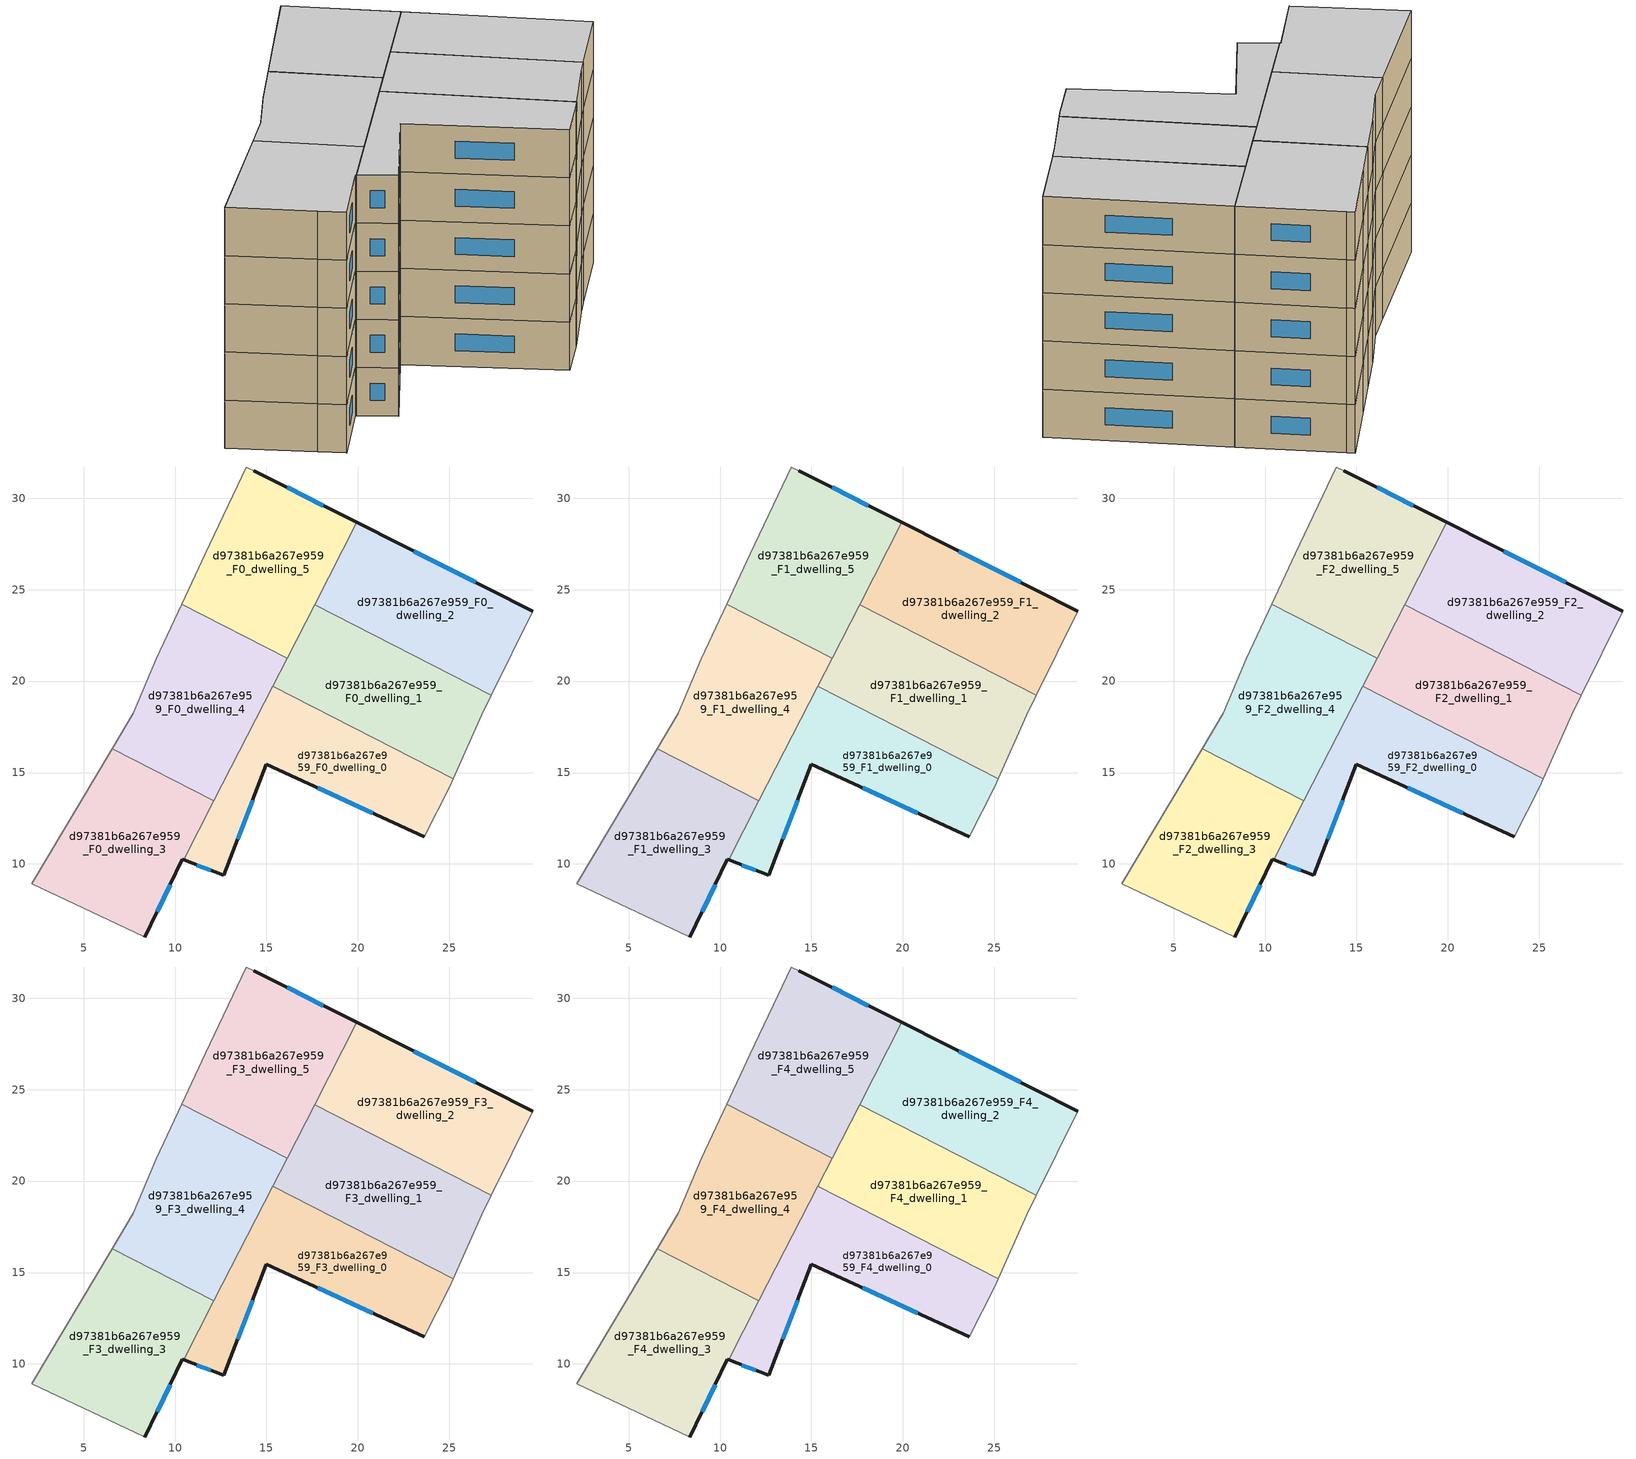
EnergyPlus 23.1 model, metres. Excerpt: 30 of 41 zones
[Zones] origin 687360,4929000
d97381b6a267e959_F0_dwelling_0
 floor ground (EU_floor_Construction): 25.21,14.65 25.02,14.22 23.62,11.49 14.99,15.46 12.67,9.37 10.46,10.21 15.34,19.71 z0
 wall outside (EU_wall_Construction): 10.46,10.21 12.67,9.37 14.99,15.46 23.62,11.49 z0:3
 wall to d97381b6a267e959_F0_dwelling_1 (EU_wall_Construction): 25.21,14.65 15.34,19.71 z0:3
 wall adiabatic (EU_wall_Construction): 23.62,11.49 25.02,14.22 25.21,14.65 z0:3
 wall to d97381b6a267e959_F0_dwelling_4 (EU_wall_Construction): 15.34,19.71 12.12,13.45 z0:3
 wall to d97381b6a267e959_F0_dwelling_3 (EU_wall_Construction): 12.12,13.44 10.46,10.21 z0:3
 window (EU_Window_Construction): 13.43,11.35 14.24,13.48 / 11.18,9.94 11.95,9.65 / 17.8,14.17 20.82,12.78 z0.98:2.02
d97381b6a267e959_F0_dwelling_1
 floor ground (EU_floor_Construction): 27.29,19.23 27.28,19.22 26.78,18.15 25.21,14.65 15.34,19.71 17.63,24.18 z0
 wall to d97381b6a267e959_F0_dwelling_2 (EU_wall_Construction): 27.29,19.23 17.63,24.18 z0:3
 wall adiabatic (EU_wall_Construction): 25.21,14.65 26.78,18.15 27.28,19.22 27.29,19.23 z0:3
 wall to d97381b6a267e959_F0_dwelling_5 (EU_wall_Construction): 17.63,24.18 16.12,21.25 z0:3
 wall to d97381b6a267e959_F0_dwelling_4 (EU_wall_Construction): 16.12,21.25 15.34,19.71 z0:3
d97381b6a267e959_F0_dwelling_2
 floor ground (EU_floor_Construction): 29.57,23.83 27.29,19.23 17.63,24.18 19.93,28.68 z0
 wall outside (EU_wall_Construction): 29.57,23.83 19.93,28.68 z0:3
 wall adiabatic (EU_wall_Construction): 27.29,19.23 29.57,23.83 z0:3
 wall to d97381b6a267e959_F0_dwelling_5 (EU_wall_Construction): 19.93,28.68 17.63,24.18 z0:3
 window (EU_Window_Construction): 26.44,25.41 23.07,27.1 z0.98:2.02
d97381b6a267e959_F0_dwelling_3
 floor ground (EU_floor_Construction): 12.12,13.45 10.46,10.21 10.39,10.24 8.35,6 8.31,6.02 6.86,6.69 2.15,8.91 6.56,16.3 z0
 wall outside (EU_wall_Construction): 8.35,6 10.39,10.24 10.46,10.21 z0:3
 wall adiabatic (EU_wall_Construction): 6.56,16.3 2.15,8.91 6.86,6.69 8.31,6.02 8.35,6 z0:3
 wall to d97381b6a267e959_F0_dwelling_4 (EU_wall_Construction): 12.12,13.45 6.56,16.3 z0:3
 window (EU_Window_Construction): 9.02,7.38 9.73,8.86 z0.98:2.02
d97381b6a267e959_F0_dwelling_4
 floor ground (EU_floor_Construction): 16.12,21.25 12.12,13.45 6.56,16.3 7.72,18.25 8.96,21.21 10.36,24.2 z0
 wall adiabatic (EU_wall_Construction): 10.36,24.2 8.96,21.21 7.72,18.25 6.56,16.3 z0:3
 wall to d97381b6a267e959_F0_dwelling_5 (EU_wall_Construction): 16.12,21.25 10.36,24.2 z0:3
d97381b6a267e959_F0_dwelling_5
 floor ground (EU_floor_Construction): 19.93,28.68 16.12,21.25 10.36,24.2 11.65,26.96 13.89,31.71 14.3,31.51 z0
 wall outside (EU_wall_Construction): 19.93,28.68 14.3,31.51 z0:3
 wall adiabatic (EU_wall_Construction): 14.3,31.51 13.89,31.71 11.65,26.96 10.36,24.2 z0:3
 window (EU_Window_Construction): 18.1,29.6 16.13,30.59 z0.98:2.02
d97381b6a267e959_F1_dwelling_0
 floor to d97381b6a267e959_F0_dwelling_0 (EU_floor_Construction): 25.21,14.65 25.02,14.22 23.62,11.49 14.99,15.46 12.67,9.37 10.46,10.21 15.34,19.71 z3
 wall outside (EU_wall_Construction): 10.46,10.21 12.67,9.37 14.99,15.46 23.62,11.49 z3:6
 wall to d97381b6a267e959_F1_dwelling_1 (EU_wall_Construction): 25.21,14.65 15.34,19.71 z3:6
 wall adiabatic (EU_wall_Construction): 23.62,11.49 25.02,14.22 25.21,14.65 z3:6
 wall to d97381b6a267e959_F1_dwelling_4 (EU_wall_Construction): 15.34,19.71 12.12,13.45 z3:6
 wall to d97381b6a267e959_F1_dwelling_3 (EU_wall_Construction): 12.12,13.44 10.46,10.21 z3:6
 window (EU_Window_Construction): 13.43,11.35 14.24,13.48 / 11.18,9.94 11.95,9.65 / 17.8,14.17 20.82,12.78 z3.98:5.02
d97381b6a267e959_F1_dwelling_1
 floor to d97381b6a267e959_F0_dwelling_1 (EU_floor_Construction): 27.29,19.23 27.28,19.22 26.78,18.15 25.21,14.65 15.34,19.71 17.63,24.18 z3
 wall to d97381b6a267e959_F1_dwelling_2 (EU_wall_Construction): 27.29,19.23 17.63,24.18 z3:6
 wall adiabatic (EU_wall_Construction): 25.21,14.65 26.78,18.15 27.28,19.22 27.29,19.23 z3:6
 wall to d97381b6a267e959_F1_dwelling_5 (EU_wall_Construction): 17.63,24.18 16.12,21.25 z3:6
 wall to d97381b6a267e959_F1_dwelling_4 (EU_wall_Construction): 16.12,21.25 15.34,19.71 z3:6
d97381b6a267e959_F1_dwelling_2
 floor to d97381b6a267e959_F0_dwelling_2 (EU_floor_Construction): 29.57,23.83 27.29,19.23 17.63,24.18 19.93,28.68 z3
 wall outside (EU_wall_Construction): 29.57,23.83 19.93,28.68 z3:6
 wall adiabatic (EU_wall_Construction): 27.29,19.23 29.57,23.83 z3:6
 wall to d97381b6a267e959_F1_dwelling_5 (EU_wall_Construction): 19.93,28.68 17.63,24.18 z3:6
 window (EU_Window_Construction): 26.44,25.41 23.07,27.1 z3.98:5.02
d97381b6a267e959_F1_dwelling_3
 floor to d97381b6a267e959_F0_dwelling_3 (EU_floor_Construction): 12.12,13.45 10.46,10.21 10.39,10.24 8.35,6 8.31,6.02 6.86,6.69 2.15,8.91 6.56,16.3 z3
 wall outside (EU_wall_Construction): 8.35,6 10.39,10.24 10.46,10.21 z3:6
 wall adiabatic (EU_wall_Construction): 6.56,16.3 2.15,8.91 6.86,6.69 8.31,6.02 8.35,6 z3:6
 wall to d97381b6a267e959_F1_dwelling_4 (EU_wall_Construction): 12.12,13.45 6.56,16.3 z3:6
 window (EU_Window_Construction): 9.02,7.38 9.73,8.86 z3.98:5.02
d97381b6a267e959_F1_dwelling_4
 floor to d97381b6a267e959_F0_dwelling_4 (EU_floor_Construction): 16.12,21.25 12.12,13.45 6.56,16.3 7.72,18.25 8.96,21.21 10.36,24.2 z3
 wall adiabatic (EU_wall_Construction): 10.36,24.2 8.96,21.21 7.72,18.25 6.56,16.3 z3:6
 wall to d97381b6a267e959_F1_dwelling_5 (EU_wall_Construction): 16.12,21.25 10.36,24.2 z3:6
d97381b6a267e959_F1_dwelling_5
 floor to d97381b6a267e959_F0_dwelling_5 (EU_floor_Construction): 19.93,28.68 16.12,21.25 10.36,24.2 11.65,26.96 13.89,31.71 14.3,31.51 z3
 wall outside (EU_wall_Construction): 19.93,28.68 14.3,31.51 z3:6
 wall adiabatic (EU_wall_Construction): 14.3,31.51 13.89,31.71 11.65,26.96 10.36,24.2 z3:6
 window (EU_Window_Construction): 18.1,29.6 16.13,30.59 z3.98:5.02
d97381b6a267e959_F2_dwelling_0
 floor to d97381b6a267e959_F1_dwelling_0 (EU_floor_Construction): 25.21,14.65 25.02,14.22 23.62,11.49 14.99,15.46 12.67,9.37 10.46,10.21 15.34,19.71 z6
 wall outside (EU_wall_Construction): 10.46,10.21 12.67,9.37 14.99,15.46 23.62,11.49 z6:9
 wall to d97381b6a267e959_F2_dwelling_1 (EU_wall_Construction): 25.21,14.65 15.34,19.71 z6:9
 wall adiabatic (EU_wall_Construction): 23.62,11.49 25.02,14.22 25.21,14.65 z6:9
 wall to d97381b6a267e959_F2_dwelling_4 (EU_wall_Construction): 15.34,19.71 12.12,13.45 z6:9
 wall to d97381b6a267e959_F2_dwelling_3 (EU_wall_Construction): 12.12,13.44 10.46,10.21 z6:9
 window (EU_Window_Construction): 13.43,11.35 14.24,13.48 / 11.18,9.94 11.95,9.65 / 17.8,14.17 20.82,12.78 z6.98:8.02
d97381b6a267e959_F2_dwelling_1
 floor to d97381b6a267e959_F1_dwelling_1 (EU_floor_Construction): 27.29,19.23 27.28,19.22 26.78,18.15 25.21,14.65 15.34,19.71 17.63,24.18 z6
 wall to d97381b6a267e959_F2_dwelling_2 (EU_wall_Construction): 27.29,19.23 17.63,24.18 z6:9
 wall adiabatic (EU_wall_Construction): 25.21,14.65 26.78,18.15 27.28,19.22 27.29,19.23 z6:9
 wall to d97381b6a267e959_F2_dwelling_5 (EU_wall_Construction): 17.63,24.18 16.12,21.25 z6:9
 wall to d97381b6a267e959_F2_dwelling_4 (EU_wall_Construction): 16.12,21.25 15.34,19.71 z6:9
d97381b6a267e959_F2_dwelling_2
 floor to d97381b6a267e959_F1_dwelling_2 (EU_floor_Construction): 29.57,23.83 27.29,19.23 17.63,24.18 19.93,28.68 z6
 wall outside (EU_wall_Construction): 29.57,23.83 19.93,28.68 z6:9
 wall adiabatic (EU_wall_Construction): 27.29,19.23 29.57,23.83 z6:9
 wall to d97381b6a267e959_F2_dwelling_5 (EU_wall_Construction): 19.93,28.68 17.63,24.18 z6:9
 window (EU_Window_Construction): 26.44,25.41 23.07,27.1 z6.98:8.02
d97381b6a267e959_F2_dwelling_3
 floor to d97381b6a267e959_F1_dwelling_3 (EU_floor_Construction): 12.12,13.45 10.46,10.21 10.39,10.24 8.35,6 8.31,6.02 6.86,6.69 2.15,8.91 6.56,16.3 z6
 wall outside (EU_wall_Construction): 8.35,6 10.39,10.24 10.46,10.21 z6:9
 wall adiabatic (EU_wall_Construction): 6.56,16.3 2.15,8.91 6.86,6.69 8.31,6.02 8.35,6 z6:9
 wall to d97381b6a267e959_F2_dwelling_4 (EU_wall_Construction): 12.12,13.45 6.56,16.3 z6:9
 window (EU_Window_Construction): 9.02,7.38 9.73,8.86 z6.98:8.02
d97381b6a267e959_F2_dwelling_4
 floor to d97381b6a267e959_F1_dwelling_4 (EU_floor_Construction): 16.12,21.25 12.12,13.45 6.56,16.3 7.72,18.25 8.96,21.21 10.36,24.2 z6
 wall adiabatic (EU_wall_Construction): 10.36,24.2 8.96,21.21 7.72,18.25 6.56,16.3 z6:9
 wall to d97381b6a267e959_F2_dwelling_5 (EU_wall_Construction): 16.12,21.25 10.36,24.2 z6:9
d97381b6a267e959_F2_dwelling_5
 floor to d97381b6a267e959_F1_dwelling_5 (EU_floor_Construction): 19.93,28.68 16.12,21.25 10.36,24.2 11.65,26.96 13.89,31.71 14.3,31.51 z6
 wall outside (EU_wall_Construction): 19.93,28.68 14.3,31.51 z6:9
 wall adiabatic (EU_wall_Construction): 14.3,31.51 13.89,31.71 11.65,26.96 10.36,24.2 z6:9
 window (EU_Window_Construction): 18.1,29.6 16.13,30.59 z6.98:8.02
d97381b6a267e959_F3_dwelling_0
 floor to d97381b6a267e959_F2_dwelling_0 (EU_floor_Construction): 25.21,14.65 25.02,14.22 23.62,11.49 14.99,15.46 12.67,9.37 10.46,10.21 15.34,19.71 z9
 wall outside (EU_wall_Construction): 10.46,10.21 12.67,9.37 14.99,15.46 23.62,11.49 z9:12
 wall to d97381b6a267e959_F3_dwelling_1 (EU_wall_Construction): 25.21,14.65 15.34,19.71 z9:12
 wall adiabatic (EU_wall_Construction): 23.62,11.49 25.02,14.22 25.21,14.65 z9:12
 wall to d97381b6a267e959_F3_dwelling_4 (EU_wall_Construction): 15.34,19.71 12.12,13.45 z9:12
 wall to d97381b6a267e959_F3_dwelling_3 (EU_wall_Construction): 12.12,13.44 10.46,10.21 z9:12
 window (EU_Window_Construction): 13.43,11.35 14.24,13.48 / 11.18,9.94 11.95,9.65 / 17.8,14.17 20.82,12.78 z9.98:11.02
d97381b6a267e959_F3_dwelling_1
 floor to d97381b6a267e959_F2_dwelling_1 (EU_floor_Construction): 27.29,19.23 27.28,19.22 26.78,18.15 25.21,14.65 15.34,19.71 17.63,24.18 z9
 wall to d97381b6a267e959_F3_dwelling_2 (EU_wall_Construction): 27.29,19.23 17.63,24.18 z9:12
 wall adiabatic (EU_wall_Construction): 25.21,14.65 26.78,18.15 27.28,19.22 27.29,19.23 z9:12
 wall to d97381b6a267e959_F3_dwelling_5 (EU_wall_Construction): 17.63,24.18 16.12,21.25 z9:12
 wall to d97381b6a267e959_F3_dwelling_4 (EU_wall_Construction): 16.12,21.25 15.34,19.71 z9:12
d97381b6a267e959_F3_dwelling_2
 floor to d97381b6a267e959_F2_dwelling_2 (EU_floor_Construction): 29.57,23.83 27.29,19.23 17.63,24.18 19.93,28.68 z9
 wall outside (EU_wall_Construction): 29.57,23.83 19.93,28.68 z9:12
 wall adiabatic (EU_wall_Construction): 27.29,19.23 29.57,23.83 z9:12
 wall to d97381b6a267e959_F3_dwelling_5 (EU_wall_Construction): 19.93,28.68 17.63,24.18 z9:12
 window (EU_Window_Construction): 26.44,25.41 23.07,27.1 z9.98:11.02
d97381b6a267e959_F3_dwelling_3
 floor to d97381b6a267e959_F2_dwelling_3 (EU_floor_Construction): 12.12,13.45 10.46,10.21 10.39,10.24 8.35,6 8.31,6.02 6.86,6.69 2.15,8.91 6.56,16.3 z9
 wall outside (EU_wall_Construction): 8.35,6 10.39,10.24 10.46,10.21 z9:12
 wall adiabatic (EU_wall_Construction): 6.56,16.3 2.15,8.91 6.86,6.69 8.31,6.02 8.35,6 z9:12
 wall to d97381b6a267e959_F3_dwelling_4 (EU_wall_Construction): 12.12,13.45 6.56,16.3 z9:12
 window (EU_Window_Construction): 9.02,7.38 9.73,8.86 z9.98:11.02
d97381b6a267e959_F3_dwelling_4
 floor to d97381b6a267e959_F2_dwelling_4 (EU_floor_Construction): 16.12,21.25 12.12,13.45 6.56,16.3 7.72,18.25 8.96,21.21 10.36,24.2 z9
 wall adiabatic (EU_wall_Construction): 10.36,24.2 8.96,21.21 7.72,18.25 6.56,16.3 z9:12
 wall to d97381b6a267e959_F3_dwelling_5 (EU_wall_Construction): 16.12,21.25 10.36,24.2 z9:12
d97381b6a267e959_F3_dwelling_5
 floor to d97381b6a267e959_F2_dwelling_5 (EU_floor_Construction): 19.93,28.68 16.12,21.25 10.36,24.2 11.65,26.96 13.89,31.71 14.3,31.51 z9
 wall outside (EU_wall_Construction): 19.93,28.68 14.3,31.51 z9:12
 wall adiabatic (EU_wall_Construction): 14.3,31.51 13.89,31.71 11.65,26.96 10.36,24.2 z9:12
 window (EU_Window_Construction): 18.1,29.6 16.13,30.59 z9.98:11.02
d97381b6a267e959_F4_dwelling_0
 floor to d97381b6a267e959_F3_dwelling_0 (EU_floor_Construction): 25.21,14.65 25.02,14.22 23.62,11.49 14.99,15.46 12.67,9.37 10.46,10.21 15.34,19.71 z12
 wall outside (EU_wall_Construction): 10.46,10.21 12.67,9.37 14.99,15.46 23.62,11.49 z12:15
 wall to d97381b6a267e959_F4_dwelling_1 (EU_wall_Construction): 25.21,14.65 15.34,19.71 z12:15
 wall adiabatic (EU_wall_Construction): 23.62,11.49 25.02,14.22 25.21,14.65 z12:15
 wall to d97381b6a267e959_F4_dwelling_4 (EU_wall_Construction): 15.34,19.71 12.12,13.45 z12:15
 wall to d97381b6a267e959_F4_dwelling_3 (EU_wall_Construction): 12.12,13.44 10.46,10.21 z12:15
 window (EU_Window_Construction): 13.43,11.35 14.24,13.48 / 11.18,9.94 11.95,9.65 / 17.8,14.17 20.82,12.78 z12.98:14.02
 ceiling to d97381b6a267e959_F5_dwelling_0 (EU_floor_Construction): 23.62,11.49 25.02,14.22 25.21,14.65 15.34,19.71 10.46,10.21 12.67,9.37 14.99,15.46 z15
d97381b6a267e959_F4_dwelling_1
 floor to d97381b6a267e959_F3_dwelling_1 (EU_floor_Construction): 27.29,19.23 27.28,19.22 26.78,18.15 25.21,14.65 15.34,19.71 17.63,24.18 z12
 wall to d97381b6a267e959_F4_dwelling_2 (EU_wall_Construction): 27.29,19.23 17.63,24.18 z12:15
 wall adiabatic (EU_wall_Construction): 25.21,14.65 26.78,18.15 27.28,19.22 27.29,19.23 z12:15
 wall to d97381b6a267e959_F4_dwelling_5 (EU_wall_Construction): 17.63,24.18 16.12,21.25 z12:15
 wall to d97381b6a267e959_F4_dwelling_4 (EU_wall_Construction): 16.12,21.25 15.34,19.71 z12:15
 ceiling to d97381b6a267e959_F5_dwelling_1 (EU_floor_Construction): 25.21,14.65 26.78,18.15 27.28,19.22 27.29,19.23 17.63,24.18 15.34,19.71 z15
d97381b6a267e959_F4_dwelling_2
 floor to d97381b6a267e959_F3_dwelling_2 (EU_floor_Construction): 29.57,23.83 27.29,19.23 17.63,24.18 19.93,28.68 z12
 wall outside (EU_wall_Construction): 29.57,23.83 19.93,28.68 z12:15
 wall adiabatic (EU_wall_Construction): 27.29,19.23 29.57,23.83 z12:15
 wall to d97381b6a267e959_F4_dwelling_5 (EU_wall_Construction): 19.93,28.68 17.63,24.18 z12:15
 window (EU_Window_Construction): 26.44,25.41 23.07,27.1 z12.98:14.02
 ceiling to d97381b6a267e959_F5_dwelling_2 (EU_floor_Construction): 27.29,19.23 29.57,23.83 19.93,28.68 17.63,24.18 z15
d97381b6a267e959_F4_dwelling_3
 floor to d97381b6a267e959_F3_dwelling_3 (EU_floor_Construction): 12.12,13.45 10.46,10.21 10.39,10.24 8.35,6 8.31,6.02 6.86,6.69 2.15,8.91 6.56,16.3 z12
 wall outside (EU_wall_Construction): 8.35,6 10.39,10.24 10.46,10.21 z12:15
 wall adiabatic (EU_wall_Construction): 6.56,16.3 2.15,8.91 6.86,6.69 8.31,6.02 8.35,6 z12:15
 wall to d97381b6a267e959_F4_dwelling_4 (EU_wall_Construction): 12.12,13.45 6.56,16.3 z12:15
 window (EU_Window_Construction): 9.02,7.38 9.73,8.86 z12.98:14.02
 ceiling to d97381b6a267e959_F5_dwelling_3 (EU_floor_Construction): 8.35,6 10.39,10.24 10.46,10.21 12.12,13.45 6.56,16.3 2.15,8.91 6.86,6.69 8.31,6.02 z15
d97381b6a267e959_F4_dwelling_4
 floor to d97381b6a267e959_F3_dwelling_4 (EU_floor_Construction): 16.12,21.25 12.12,13.45 6.56,16.3 7.72,18.25 8.96,21.21 10.36,24.2 z12
 wall adiabatic (EU_wall_Construction): 10.36,24.2 8.96,21.21 7.72,18.25 6.56,16.3 z12:15
 wall to d97381b6a267e959_F4_dwelling_5 (EU_wall_Construction): 16.12,21.25 10.36,24.2 z12:15
 ceiling to d97381b6a267e959_F5_dwelling_4 (EU_floor_Construction): 12.12,13.45 16.12,21.25 10.36,24.2 8.96,21.21 7.72,18.25 6.56,16.3 z15
d97381b6a267e959_F4_dwelling_5
 floor to d97381b6a267e959_F3_dwelling_5 (EU_floor_Construction): 19.93,28.68 16.12,21.25 10.36,24.2 11.65,26.96 13.89,31.71 14.3,31.51 z12
 wall outside (EU_wall_Construction): 19.93,28.68 14.3,31.51 z12:15
 wall adiabatic (EU_wall_Construction): 14.3,31.51 13.89,31.71 11.65,26.96 10.36,24.2 z12:15
 window (EU_Window_Construction): 18.1,29.6 16.13,30.59 z12.98:14.02
 ceiling to d97381b6a267e959_F5_dwelling_5 (EU_floor_Construction): 16.12,21.25 19.93,28.68 14.3,31.51 13.89,31.71 11.65,26.96 10.36,24.2 z15
shading: 2.15,8.91 8.35,6 z0:15
[Building]
EU S2 Campaign: North Axis=0; Terrain=City; Solar Distribution=FullExterior
[Site:Location]
Bologna: Latitude=44.5; Longitude=11.25; Time Zone=1; Elevation=37
[SizingPeriod:WeatherFileDays]
AnnualSizingPeriod: Begin Month=1; Begin Day of Month=1; End Month=12; End Day of Month=31; Day of Week for Start Day=Monday; Use Weather File Daylight Saving Period=No; Use Weather File Rain and Snow Indicators=No
[MATERIAL]
EU_InternalMass_Material: Roughness=MediumRough; Thickness=0.1; Conductivity=1; Density=1800; Specific Heat=900; Thermal Absorptance=0.9; Solar Absorptance=0.7; Visible Absorptance=0.7
[MATERIAL:NOMASS] Roughness=MediumRough; Thermal Absorptance=0.9; Solar Absorptance=0.7; Visible Absorptance=0.7
Name | Thermal Resistance
EU_wall_NoMass | 0.905828
EU_floor_NoMass | 0.67114
[WINDOWMATERIAL:SIMPLEGLAZINGSYSTEM]
EU_Window_SimpleGlazing: UFactor=4.52486; Solar Heat Gain Coefficient=0.85; Visible Transmittance=0.85
[CONSTRUCTION]
EU_wall_Construction: EU_wall_NoMass
EU_floor_Construction: EU_floor_NoMass
EU_Window_Construction: EU_Window_SimpleGlazing
EU_InternalMass_Construction: EU_InternalMass_Material
[ZONE] Type=1; Multiplier=1; Ceiling Height=autocalculate; Floor Area=autocalculate; Part of Total Floor Area=Yes
Name | Volume
d97381b6a267e959_F0_dwelling_0; d97381b6a267e959_F1_dwelling_0; d97381b6a267e959_F2_dwelling_0; d97381b6a267e959_F3_dwelling_0; d97381b6a267e959_F4_dwelling_0 | 165.347
d97381b6a267e959_F0_dwelling_1; d97381b6a267e959_F1_dwelling_1; d97381b6a267e959_F2_dwelling_1; d97381b6a267e959_F3_dwelling_1; d97381b6a267e959_F4_dwelling_1 | 165.32
d97381b6a267e959_F0_dwelling_2; d97381b6a267e959_F1_dwelling_2; d97381b6a267e959_F2_dwelling_2; d97381b6a267e959_F3_dwelling_2; d97381b6a267e959_F4_dwelling_2 | 165.363
d97381b6a267e959_F0_dwelling_3; d97381b6a267e959_F1_dwelling_3; d97381b6a267e959_F2_dwelling_3; d97381b6a267e959_F3_dwelling_3; d97381b6a267e959_F4_dwelling_3 | 165.49
d97381b6a267e959_F0_dwelling_4; d97381b6a267e959_F1_dwelling_4; d97381b6a267e959_F2_dwelling_4; d97381b6a267e959_F3_dwelling_4; d97381b6a267e959_F4_dwelling_4 | 165.376
d97381b6a267e959_F0_dwelling_5; d97381b6a267e959_F1_dwelling_5; d97381b6a267e959_F2_dwelling_5; d97381b6a267e959_F3_dwelling_5; d97381b6a267e959_F4_dwelling_5 | 165.361
[INTERNALMASS] Construction=EU_InternalMass_Construction
Name | Zone or ZoneList | Surface Area
d97381b6a267e959_F0_dwelling_0_EU_InternalMass | d97381b6a267e959_F0_dwelling_0 | 55.1158
d97381b6a267e959_F0_dwelling_1_EU_InternalMass | d97381b6a267e959_F0_dwelling_1 | 55.1069
d97381b6a267e959_F0_dwelling_2_EU_InternalMass | d97381b6a267e959_F0_dwelling_2 | 55.1208
d97381b6a267e959_F0_dwelling_3_EU_InternalMass | d97381b6a267e959_F0_dwelling_3 | 55.1631
d97381b6a267e959_F0_dwelling_4_EU_InternalMass | d97381b6a267e959_F0_dwelling_4 | 55.1254
d97381b6a267e959_F0_dwelling_5_EU_InternalMass | d97381b6a267e959_F0_dwelling_5 | 55.121
d97381b6a267e959_F1_dwelling_0_EU_InternalMass | d97381b6a267e959_F1_dwelling_0 | 55.1158
d97381b6a267e959_F1_dwelling_1_EU_InternalMass | d97381b6a267e959_F1_dwelling_1 | 55.1069
d97381b6a267e959_F1_dwelling_2_EU_InternalMass | d97381b6a267e959_F1_dwelling_2 | 55.1208
d97381b6a267e959_F1_dwelling_3_EU_InternalMass | d97381b6a267e959_F1_dwelling_3 | 55.1631
d97381b6a267e959_F1_dwelling_4_EU_InternalMass | d97381b6a267e959_F1_dwelling_4 | 55.1254
d97381b6a267e959_F1_dwelling_5_EU_InternalMass | d97381b6a267e959_F1_dwelling_5 | 55.121
d97381b6a267e959_F2_dwelling_0_EU_InternalMass | d97381b6a267e959_F2_dwelling_0 | 55.1158
d97381b6a267e959_F2_dwelling_1_EU_InternalMass | d97381b6a267e959_F2_dwelling_1 | 55.1069
d97381b6a267e959_F2_dwelling_2_EU_InternalMass | d97381b6a267e959_F2_dwelling_2 | 55.1208
d97381b6a267e959_F2_dwelling_3_EU_InternalMass | d97381b6a267e959_F2_dwelling_3 | 55.1631
d97381b6a267e959_F2_dwelling_4_EU_InternalMass | d97381b6a267e959_F2_dwelling_4 | 55.1254
d97381b6a267e959_F2_dwelling_5_EU_InternalMass | d97381b6a267e959_F2_dwelling_5 | 55.121
d97381b6a267e959_F3_dwelling_0_EU_InternalMass | d97381b6a267e959_F3_dwelling_0 | 55.1158
d97381b6a267e959_F3_dwelling_1_EU_InternalMass | d97381b6a267e959_F3_dwelling_1 | 55.1069
d97381b6a267e959_F3_dwelling_2_EU_InternalMass | d97381b6a267e959_F3_dwelling_2 | 55.1208
d97381b6a267e959_F3_dwelling_3_EU_InternalMass | d97381b6a267e959_F3_dwelling_3 | 55.1631
d97381b6a267e959_F3_dwelling_4_EU_InternalMass | d97381b6a267e959_F3_dwelling_4 | 55.1254
d97381b6a267e959_F3_dwelling_5_EU_InternalMass | d97381b6a267e959_F3_dwelling_5 | 55.121
d97381b6a267e959_F4_dwelling_0_EU_InternalMass | d97381b6a267e959_F4_dwelling_0 | 55.1158
d97381b6a267e959_F4_dwelling_1_EU_InternalMass | d97381b6a267e959_F4_dwelling_1 | 55.1069
d97381b6a267e959_F4_dwelling_2_EU_InternalMass | d97381b6a267e959_F4_dwelling_2 | 55.1208
d97381b6a267e959_F4_dwelling_3_EU_InternalMass | d97381b6a267e959_F4_dwelling_3 | 55.1631
d97381b6a267e959_F4_dwelling_4_EU_InternalMass | d97381b6a267e959_F4_dwelling_4 | 55.1254
d97381b6a267e959_F4_dwelling_5_EU_InternalMass | d97381b6a267e959_F4_dwelling_5 | 55.121
[OTHEREQUIPMENT] Fuel Type=Electricity; Design Level Calculation Method=Watts/Area; Power per Zone Floor Area=1; Fraction Latent=0; Fraction Radiant=0; Fraction Lost=0; Carbon Dioxide Generation Rate=0; EndUse Subcategory=EU_Step8_InternalGains
Name | Zone or ZoneList or Space or SpaceList | Schedule
EU_Step8_InternalGain_d97381b6a267e959_F0_dwelling_0_f000 | d97381b6a267e959_F0_dwelling_0 | EU_Step8_GainSchedule_d97381b6a267e959_F0_dwelling_0_f000
EU_Step8_InternalGain_d97381b6a267e959_F0_dwelling_1_f000 | d97381b6a267e959_F0_dwelling_1 | EU_Step8_GainSchedule_d97381b6a267e959_F0_dwelling_1_f000
EU_Step8_InternalGain_d97381b6a267e959_F0_dwelling_2_f000 | d97381b6a267e959_F0_dwelling_2 | EU_Step8_GainSchedule_d97381b6a267e959_F0_dwelling_2_f000
EU_Step8_InternalGain_d97381b6a267e959_F0_dwelling_3_f000 | d97381b6a267e959_F0_dwelling_3 | EU_Step8_GainSchedule_d97381b6a267e959_F0_dwelling_3_f000
EU_Step8_InternalGain_d97381b6a267e959_F0_dwelling_4_f000 | d97381b6a267e959_F0_dwelling_4 | EU_Step8_GainSchedule_d97381b6a267e959_F0_dwelling_4_f000
EU_Step8_InternalGain_d97381b6a267e959_F0_dwelling_5_f000 | d97381b6a267e959_F0_dwelling_5 | EU_Step8_GainSchedule_d97381b6a267e959_F0_dwelling_5_f000
EU_Step8_InternalGain_d97381b6a267e959_F1_dwelling_0_f000 | d97381b6a267e959_F1_dwelling_0 | EU_Step8_GainSchedule_d97381b6a267e959_F1_dwelling_0_f000
EU_Step8_InternalGain_d97381b6a267e959_F1_dwelling_1_f000 | d97381b6a267e959_F1_dwelling_1 | EU_Step8_GainSchedule_d97381b6a267e959_F1_dwelling_1_f000
EU_Step8_InternalGain_d97381b6a267e959_F1_dwelling_2_f000 | d97381b6a267e959_F1_dwelling_2 | EU_Step8_GainSchedule_d97381b6a267e959_F1_dwelling_2_f000
EU_Step8_InternalGain_d97381b6a267e959_F1_dwelling_3_f000 | d97381b6a267e959_F1_dwelling_3 | EU_Step8_GainSchedule_d97381b6a267e959_F1_dwelling_3_f000
EU_Step8_InternalGain_d97381b6a267e959_F1_dwelling_4_f000 | d97381b6a267e959_F1_dwelling_4 | EU_Step8_GainSchedule_d97381b6a267e959_F1_dwelling_4_f000
EU_Step8_InternalGain_d97381b6a267e959_F1_dwelling_5_f000 | d97381b6a267e959_F1_dwelling_5 | EU_Step8_GainSchedule_d97381b6a267e959_F1_dwelling_5_f000
EU_Step8_InternalGain_d97381b6a267e959_F2_dwelling_0_f000 | d97381b6a267e959_F2_dwelling_0 | EU_Step8_GainSchedule_d97381b6a267e959_F2_dwelling_0_f000
EU_Step8_InternalGain_d97381b6a267e959_F2_dwelling_1_f000 | d97381b6a267e959_F2_dwelling_1 | EU_Step8_GainSchedule_d97381b6a267e959_F2_dwelling_1_f000
EU_Step8_InternalGain_d97381b6a267e959_F2_dwelling_2_f000 | d97381b6a267e959_F2_dwelling_2 | EU_Step8_GainSchedule_d97381b6a267e959_F2_dwelling_2_f000
EU_Step8_InternalGain_d97381b6a267e959_F2_dwelling_3_f000 | d97381b6a267e959_F2_dwelling_3 | EU_Step8_GainSchedule_d97381b6a267e959_F2_dwelling_3_f000
EU_Step8_InternalGain_d97381b6a267e959_F2_dwelling_4_f000 | d97381b6a267e959_F2_dwelling_4 | EU_Step8_GainSchedule_d97381b6a267e959_F2_dwelling_4_f000
EU_Step8_InternalGain_d97381b6a267e959_F2_dwelling_5_f000 | d97381b6a267e959_F2_dwelling_5 | EU_Step8_GainSchedule_d97381b6a267e959_F2_dwelling_5_f000
EU_Step8_InternalGain_d97381b6a267e959_F3_dwelling_0_f000 | d97381b6a267e959_F3_dwelling_0 | EU_Step8_GainSchedule_d97381b6a267e959_F3_dwelling_0_f000
EU_Step8_InternalGain_d97381b6a267e959_F3_dwelling_1_f000 | d97381b6a267e959_F3_dwelling_1 | EU_Step8_GainSchedule_d97381b6a267e959_F3_dwelling_1_f000
EU_Step8_InternalGain_d97381b6a267e959_F3_dwelling_2_f000 | d97381b6a267e959_F3_dwelling_2 | EU_Step8_GainSchedule_d97381b6a267e959_F3_dwelling_2_f000
EU_Step8_InternalGain_d97381b6a267e959_F3_dwelling_3_f000 | d97381b6a267e959_F3_dwelling_3 | EU_Step8_GainSchedule_d97381b6a267e959_F3_dwelling_3_f000
EU_Step8_InternalGain_d97381b6a267e959_F3_dwelling_4_f000 | d97381b6a267e959_F3_dwelling_4 | EU_Step8_GainSchedule_d97381b6a267e959_F3_dwelling_4_f000
EU_Step8_InternalGain_d97381b6a267e959_F3_dwelling_5_f000 | d97381b6a267e959_F3_dwelling_5 | EU_Step8_GainSchedule_d97381b6a267e959_F3_dwelling_5_f000
EU_Step8_InternalGain_d97381b6a267e959_F4_dwelling_0_f000 | d97381b6a267e959_F4_dwelling_0 | EU_Step8_GainSchedule_d97381b6a267e959_F4_dwelling_0_f000
EU_Step8_InternalGain_d97381b6a267e959_F4_dwelling_1_f000 | d97381b6a267e959_F4_dwelling_1 | EU_Step8_GainSchedule_d97381b6a267e959_F4_dwelling_1_f000
EU_Step8_InternalGain_d97381b6a267e959_F4_dwelling_2_f000 | d97381b6a267e959_F4_dwelling_2 | EU_Step8_GainSchedule_d97381b6a267e959_F4_dwelling_2_f000
EU_Step8_InternalGain_d97381b6a267e959_F4_dwelling_3_f000 | d97381b6a267e959_F4_dwelling_3 | EU_Step8_GainSchedule_d97381b6a267e959_F4_dwelling_3_f000
EU_Step8_InternalGain_d97381b6a267e959_F4_dwelling_4_f000 | d97381b6a267e959_F4_dwelling_4 | EU_Step8_GainSchedule_d97381b6a267e959_F4_dwelling_4_f000
EU_Step8_InternalGain_d97381b6a267e959_F4_dwelling_5_f000 | d97381b6a267e959_F4_dwelling_5 | EU_Step8_GainSchedule_d97381b6a267e959_F4_dwelling_5_f000
[ZONEVENTILATION:DESIGNFLOWRATE] Schedule=EU_AlwaysOn; Design Flow Rate Calculation Method=AirChanges/Hour; Air Changes per Hour=0.73129; Ventilation Type=Natural; Fan Pressure Rise=0; Fan Total Efficiency=1; Constant Term Coefficient=1; Temperature Term Coefficient=0; Velocity Term Coefficient=0; Velocity Squared Term Coefficient=0; Minimum Indoor Temperature=-100; Maximum Indoor Temperature=100; Delta Temperature=-100; Minimum Outdoor Temperature=-100; Maximum Outdoor Temperature=100; Maximum Wind Speed=40
Name | Zone or ZoneList or Space or SpaceList
EU_ConstantAir_d97381b6a267e959_F0_dwelling_0 | d97381b6a267e959_F0_dwelling_0
EU_ConstantAir_d97381b6a267e959_F0_dwelling_1 | d97381b6a267e959_F0_dwelling_1
EU_ConstantAir_d97381b6a267e959_F0_dwelling_2 | d97381b6a267e959_F0_dwelling_2
EU_ConstantAir_d97381b6a267e959_F0_dwelling_3 | d97381b6a267e959_F0_dwelling_3
EU_ConstantAir_d97381b6a267e959_F0_dwelling_4 | d97381b6a267e959_F0_dwelling_4
EU_ConstantAir_d97381b6a267e959_F0_dwelling_5 | d97381b6a267e959_F0_dwelling_5
EU_ConstantAir_d97381b6a267e959_F1_dwelling_0 | d97381b6a267e959_F1_dwelling_0
EU_ConstantAir_d97381b6a267e959_F1_dwelling_1 | d97381b6a267e959_F1_dwelling_1
EU_ConstantAir_d97381b6a267e959_F1_dwelling_2 | d97381b6a267e959_F1_dwelling_2
EU_ConstantAir_d97381b6a267e959_F1_dwelling_3 | d97381b6a267e959_F1_dwelling_3
EU_ConstantAir_d97381b6a267e959_F1_dwelling_4 | d97381b6a267e959_F1_dwelling_4
EU_ConstantAir_d97381b6a267e959_F1_dwelling_5 | d97381b6a267e959_F1_dwelling_5
EU_ConstantAir_d97381b6a267e959_F2_dwelling_0 | d97381b6a267e959_F2_dwelling_0
EU_ConstantAir_d97381b6a267e959_F2_dwelling_1 | d97381b6a267e959_F2_dwelling_1
EU_ConstantAir_d97381b6a267e959_F2_dwelling_2 | d97381b6a267e959_F2_dwelling_2
EU_ConstantAir_d97381b6a267e959_F2_dwelling_3 | d97381b6a267e959_F2_dwelling_3
EU_ConstantAir_d97381b6a267e959_F2_dwelling_4 | d97381b6a267e959_F2_dwelling_4
EU_ConstantAir_d97381b6a267e959_F2_dwelling_5 | d97381b6a267e959_F2_dwelling_5
EU_ConstantAir_d97381b6a267e959_F3_dwelling_0 | d97381b6a267e959_F3_dwelling_0
EU_ConstantAir_d97381b6a267e959_F3_dwelling_1 | d97381b6a267e959_F3_dwelling_1
EU_ConstantAir_d97381b6a267e959_F3_dwelling_2 | d97381b6a267e959_F3_dwelling_2
EU_ConstantAir_d97381b6a267e959_F3_dwelling_3 | d97381b6a267e959_F3_dwelling_3
EU_ConstantAir_d97381b6a267e959_F3_dwelling_4 | d97381b6a267e959_F3_dwelling_4
EU_ConstantAir_d97381b6a267e959_F3_dwelling_5 | d97381b6a267e959_F3_dwelling_5
EU_ConstantAir_d97381b6a267e959_F4_dwelling_0 | d97381b6a267e959_F4_dwelling_0
EU_ConstantAir_d97381b6a267e959_F4_dwelling_1 | d97381b6a267e959_F4_dwelling_1
EU_ConstantAir_d97381b6a267e959_F4_dwelling_2 | d97381b6a267e959_F4_dwelling_2
EU_ConstantAir_d97381b6a267e959_F4_dwelling_3 | d97381b6a267e959_F4_dwelling_3
EU_ConstantAir_d97381b6a267e959_F4_dwelling_4 | d97381b6a267e959_F4_dwelling_4
EU_ConstantAir_d97381b6a267e959_F4_dwelling_5 | d97381b6a267e959_F4_dwelling_5
[HVACTEMPLATE:THERMOSTAT] Constant Heating Setpoint=20; Constant Cooling Setpoint=50
EU_HeatOnly_d97381b6a267e959_F0_dwelling_0; EU_HeatOnly_d97381b6a267e959_F0_dwelling_1; EU_HeatOnly_d97381b6a267e959_F0_dwelling_2; EU_HeatOnly_d97381b6a267e959_F0_dwelling_3; EU_HeatOnly_d97381b6a267e959_F0_dwelling_4; EU_HeatOnly_d97381b6a267e959_F0_dwelling_5; EU_HeatOnly_d97381b6a267e959_F1_dwelling_0; EU_HeatOnly_d97381b6a267e959_F1_dwelling_1; EU_HeatOnly_d97381b6a267e959_F1_dwelling_2; EU_HeatOnly_d97381b6a267e959_F1_dwelling_3; EU_HeatOnly_d97381b6a267e959_F1_dwelling_4; EU_HeatOnly_d97381b6a267e959_F1_dwelling_5; EU_HeatOnly_d97381b6a267e959_F2_dwelling_0; EU_HeatOnly_d97381b6a267e959_F2_dwelling_1; EU_HeatOnly_d97381b6a267e959_F2_dwelling_2; EU_HeatOnly_d97381b6a267e959_F2_dwelling_3; EU_HeatOnly_d97381b6a267e959_F2_dwelling_4; EU_HeatOnly_d97381b6a267e959_F2_dwelling_5; EU_HeatOnly_d97381b6a267e959_F3_dwelling_0; EU_HeatOnly_d97381b6a267e959_F3_dwelling_1; EU_HeatOnly_d97381b6a267e959_F3_dwelling_2; EU_HeatOnly_d97381b6a267e959_F3_dwelling_3; EU_HeatOnly_d97381b6a267e959_F3_dwelling_4; EU_HeatOnly_d97381b6a267e959_F3_dwelling_5; EU_HeatOnly_d97381b6a267e959_F4_dwelling_0; EU_HeatOnly_d97381b6a267e959_F4_dwelling_1; EU_HeatOnly_d97381b6a267e959_F4_dwelling_2; EU_HeatOnly_d97381b6a267e959_F4_dwelling_3; EU_HeatOnly_d97381b6a267e959_F4_dwelling_4; EU_HeatOnly_d97381b6a267e959_F4_dwelling_5; EU_HeatOnly_d97381b6a267e959_F5_dwelling_0; EU_HeatOnly_d97381b6a267e959_F5_dwelling_1; EU_HeatOnly_d97381b6a267e959_F5_dwelling_2; EU_HeatOnly_d97381b6a267e959_F5_dwelling_3; EU_HeatOnly_d97381b6a267e959_F5_dwelling_4; EU_HeatOnly_d97381b6a267e959_F5_dwelling_5; EU_HeatOnly_d97381b6a267e959_F6_dwelling_0; EU_HeatOnly_d97381b6a267e959_F6_dwelling_1; EU_HeatOnly_d97381b6a267e959_F6_dwelling_2; EU_HeatOnly_d97381b6a267e959_F6_dwelling_3; EU_HeatOnly_d97381b6a267e959_F6_dwelling_4
[HVACTEMPLATE:ZONE:IDEALLOADSAIRSYSTEM] System Availability Schedule=EU_AlwaysOn; Maximum Heating Supply Air Temperature=50; Minimum Cooling Supply Air Temperature=13; Maximum Heating Supply Air Humidity Ratio=0.0156; Minimum Cooling Supply Air Humidity Ratio=0.0077; Heating Limit=NoLimit; Cooling Limit=NoLimit; Heating Availability Schedule=EU_AlwaysOn; Cooling Availability Schedule=EU_CoolingOff; Dehumidification Control Type=ConstantSensibleHeatRatio; Cooling Sensible Heat Ratio=0.7; Dehumidification Setpoint=60; Humidification Control Type=None; Humidification Setpoint=30; Outdoor Air Method=None; Outdoor Air Flow Rate per Person=0.00944; Outdoor Air Flow Rate per Zone Floor Area=0; Outdoor Air Flow Rate per Zone=0; Demand Controlled Ventilation Type=None; Outdoor Air Economizer Type=NoEconomizer; Heat Recovery Type=None; Sensible Heat Recovery Effectiveness=0.7; Latent Heat Recovery Effectiveness=0.65
Name | Template Thermostat
d97381b6a267e959_F0_dwelling_0 | EU_HeatOnly_d97381b6a267e959_F0_dwelling_0
d97381b6a267e959_F0_dwelling_1 | EU_HeatOnly_d97381b6a267e959_F0_dwelling_1
d97381b6a267e959_F0_dwelling_2 | EU_HeatOnly_d97381b6a267e959_F0_dwelling_2
d97381b6a267e959_F0_dwelling_3 | EU_HeatOnly_d97381b6a267e959_F0_dwelling_3
d97381b6a267e959_F0_dwelling_4 | EU_HeatOnly_d97381b6a267e959_F0_dwelling_4
d97381b6a267e959_F0_dwelling_5 | EU_HeatOnly_d97381b6a267e959_F0_dwelling_5
d97381b6a267e959_F1_dwelling_0 | EU_HeatOnly_d97381b6a267e959_F1_dwelling_0
d97381b6a267e959_F1_dwelling_1 | EU_HeatOnly_d97381b6a267e959_F1_dwelling_1
d97381b6a267e959_F1_dwelling_2 | EU_HeatOnly_d97381b6a267e959_F1_dwelling_2
d97381b6a267e959_F1_dwelling_3 | EU_HeatOnly_d97381b6a267e959_F1_dwelling_3
d97381b6a267e959_F1_dwelling_4 | EU_HeatOnly_d97381b6a267e959_F1_dwelling_4
d97381b6a267e959_F1_dwelling_5 | EU_HeatOnly_d97381b6a267e959_F1_dwelling_5
d97381b6a267e959_F2_dwelling_0 | EU_HeatOnly_d97381b6a267e959_F2_dwelling_0
d97381b6a267e959_F2_dwelling_1 | EU_HeatOnly_d97381b6a267e959_F2_dwelling_1
d97381b6a267e959_F2_dwelling_2 | EU_HeatOnly_d97381b6a267e959_F2_dwelling_2
d97381b6a267e959_F2_dwelling_3 | EU_HeatOnly_d97381b6a267e959_F2_dwelling_3
d97381b6a267e959_F2_dwelling_4 | EU_HeatOnly_d97381b6a267e959_F2_dwelling_4
d97381b6a267e959_F2_dwelling_5 | EU_HeatOnly_d97381b6a267e959_F2_dwelling_5
d97381b6a267e959_F3_dwelling_0 | EU_HeatOnly_d97381b6a267e959_F3_dwelling_0
d97381b6a267e959_F3_dwelling_1 | EU_HeatOnly_d97381b6a267e959_F3_dwelling_1
d97381b6a267e959_F3_dwelling_2 | EU_HeatOnly_d97381b6a267e959_F3_dwelling_2
d97381b6a267e959_F3_dwelling_3 | EU_HeatOnly_d97381b6a267e959_F3_dwelling_3
d97381b6a267e959_F3_dwelling_4 | EU_HeatOnly_d97381b6a267e959_F3_dwelling_4
d97381b6a267e959_F3_dwelling_5 | EU_HeatOnly_d97381b6a267e959_F3_dwelling_5
d97381b6a267e959_F4_dwelling_0 | EU_HeatOnly_d97381b6a267e959_F4_dwelling_0
d97381b6a267e959_F4_dwelling_1 | EU_HeatOnly_d97381b6a267e959_F4_dwelling_1
d97381b6a267e959_F4_dwelling_2 | EU_HeatOnly_d97381b6a267e959_F4_dwelling_2
d97381b6a267e959_F4_dwelling_3 | EU_HeatOnly_d97381b6a267e959_F4_dwelling_3
d97381b6a267e959_F4_dwelling_4 | EU_HeatOnly_d97381b6a267e959_F4_dwelling_4
d97381b6a267e959_F4_dwelling_5 | EU_HeatOnly_d97381b6a267e959_F4_dwelling_5
[SIZING:ZONE] Zone Cooling Design Supply Air Temperature Input Method=SupplyAirTemperature; Zone Cooling Design Supply Air Temperature=13; Zone Heating Design Supply Air Temperature Input Method=SupplyAirTemperature; Zone Heating Design Supply Air Temperature=50; Zone Cooling Design Supply Air Humidity Ratio=0.008; Zone Heating Design Supply Air Humidity Ratio=0.008; Cooling Design Air Flow Method=DesignDay; Cooling Design Air Flow Rate=0; Cooling Minimum Air Flow per Zone Floor Area=0.000762; Cooling Minimum Air Flow=0; Cooling Minimum Air Flow Fraction=0.2; Heating Design Air Flow Method=DesignDay; Heating Design Air Flow Rate=0; Heating Maximum Air Flow per Zone Floor Area=0.002032; Heating Maximum Air Flow=0.141576; Heating Maximum Air Flow Fraction=0.3; Account for Dedicated Outdoor Air System=No; Dedicated Outdoor Air System Control Strategy=NeutralSupplyAir; Dedicated Outdoor Air Low Setpoint Temperature for Design=autosize; Dedicated Outdoor Air High Setpoint Temperature for Design=autosize; Zone Load Sizing Method=Sensible Load Only No Latent Load; Zone Latent Cooling Design Supply Air Humidity Ratio Input Method=HumidityRatioDifference; Zone Cooling Design Supply Air Humidity Ratio Difference=0.005; Zone Latent Heating Design Supply Air Humidity Ratio Input Method=HumidityRatioDifference; Zone Humidification Design Supply Air Humidity Ratio Difference=0.005
d97381b6a267e959_F0_dwelling_0; d97381b6a267e959_F0_dwelling_1; d97381b6a267e959_F0_dwelling_2; d97381b6a267e959_F0_dwelling_3; d97381b6a267e959_F0_dwelling_4; d97381b6a267e959_F0_dwelling_5; d97381b6a267e959_F1_dwelling_0; d97381b6a267e959_F1_dwelling_1; d97381b6a267e959_F1_dwelling_2; d97381b6a267e959_F1_dwelling_3; d97381b6a267e959_F1_dwelling_4; d97381b6a267e959_F1_dwelling_5; d97381b6a267e959_F2_dwelling_0; d97381b6a267e959_F2_dwelling_1; d97381b6a267e959_F2_dwelling_2; d97381b6a267e959_F2_dwelling_3; d97381b6a267e959_F2_dwelling_4; d97381b6a267e959_F2_dwelling_5; d97381b6a267e959_F3_dwelling_0; d97381b6a267e959_F3_dwelling_1; d97381b6a267e959_F3_dwelling_2; d97381b6a267e959_F3_dwelling_3; d97381b6a267e959_F3_dwelling_4; d97381b6a267e959_F3_dwelling_5; d97381b6a267e959_F4_dwelling_0; d97381b6a267e959_F4_dwelling_1; d97381b6a267e959_F4_dwelling_2; d97381b6a267e959_F4_dwelling_3; d97381b6a267e959_F4_dwelling_4; d97381b6a267e959_F4_dwelling_5
[SCHEDULE:CONSTANT]
Name | Hourly Value
EU_AlwaysOn | 1
EU_CoolingOff | 0
[SCHEDULE:FILE] Column Number=1; Rows to Skip at Top=0; Number of Hours of Data=8760; Column Separator=Comma; Interpolate to Timestep=No; Minutes per Item=60; Adjust Schedule for Daylight Savings=Yes
Name | File
EU_Step8_GainSchedule_d97381b6a267e959_F0_dwelling_0_f000 | ../../schedules/d97381b6a267e959/d97381b6a267e959_F0_dwelling_0_f000_gain.csv
EU_Step8_GainSchedule_d97381b6a267e959_F0_dwelling_1_f000 | ../../schedules/d97381b6a267e959/d97381b6a267e959_F0_dwelling_1_f000_gain.csv
EU_Step8_GainSchedule_d97381b6a267e959_F0_dwelling_2_f000 | ../../schedules/d97381b6a267e959/d97381b6a267e959_F0_dwelling_2_f000_gain.csv
EU_Step8_GainSchedule_d97381b6a267e959_F0_dwelling_3_f000 | ../../schedules/d97381b6a267e959/d97381b6a267e959_F0_dwelling_3_f000_gain.csv
EU_Step8_GainSchedule_d97381b6a267e959_F0_dwelling_4_f000 | ../../schedules/d97381b6a267e959/d97381b6a267e959_F0_dwelling_4_f000_gain.csv
EU_Step8_GainSchedule_d97381b6a267e959_F0_dwelling_5_f000 | ../../schedules/d97381b6a267e959/d97381b6a267e959_F0_dwelling_5_f000_gain.csv
EU_Step8_GainSchedule_d97381b6a267e959_F1_dwelling_0_f000 | ../../schedules/d97381b6a267e959/d97381b6a267e959_F1_dwelling_0_f000_gain.csv
EU_Step8_GainSchedule_d97381b6a267e959_F1_dwelling_1_f000 | ../../schedules/d97381b6a267e959/d97381b6a267e959_F1_dwelling_1_f000_gain.csv
EU_Step8_GainSchedule_d97381b6a267e959_F1_dwelling_2_f000 | ../../schedules/d97381b6a267e959/d97381b6a267e959_F1_dwelling_2_f000_gain.csv
EU_Step8_GainSchedule_d97381b6a267e959_F1_dwelling_3_f000 | ../../schedules/d97381b6a267e959/d97381b6a267e959_F1_dwelling_3_f000_gain.csv
EU_Step8_GainSchedule_d97381b6a267e959_F1_dwelling_4_f000 | ../../schedules/d97381b6a267e959/d97381b6a267e959_F1_dwelling_4_f000_gain.csv
EU_Step8_GainSchedule_d97381b6a267e959_F1_dwelling_5_f000 | ../../schedules/d97381b6a267e959/d97381b6a267e959_F1_dwelling_5_f000_gain.csv
EU_Step8_GainSchedule_d97381b6a267e959_F2_dwelling_0_f000 | ../../schedules/d97381b6a267e959/d97381b6a267e959_F2_dwelling_0_f000_gain.csv
EU_Step8_GainSchedule_d97381b6a267e959_F2_dwelling_1_f000 | ../../schedules/d97381b6a267e959/d97381b6a267e959_F2_dwelling_1_f000_gain.csv
EU_Step8_GainSchedule_d97381b6a267e959_F2_dwelling_2_f000 | ../../schedules/d97381b6a267e959/d97381b6a267e959_F2_dwelling_2_f000_gain.csv
EU_Step8_GainSchedule_d97381b6a267e959_F2_dwelling_3_f000 | ../../schedules/d97381b6a267e959/d97381b6a267e959_F2_dwelling_3_f000_gain.csv
EU_Step8_GainSchedule_d97381b6a267e959_F2_dwelling_4_f000 | ../../schedules/d97381b6a267e959/d97381b6a267e959_F2_dwelling_4_f000_gain.csv
EU_Step8_GainSchedule_d97381b6a267e959_F2_dwelling_5_f000 | ../../schedules/d97381b6a267e959/d97381b6a267e959_F2_dwelling_5_f000_gain.csv
EU_Step8_GainSchedule_d97381b6a267e959_F3_dwelling_0_f000 | ../../schedules/d97381b6a267e959/d97381b6a267e959_F3_dwelling_0_f000_gain.csv
EU_Step8_GainSchedule_d97381b6a267e959_F3_dwelling_1_f000 | ../../schedules/d97381b6a267e959/d97381b6a267e959_F3_dwelling_1_f000_gain.csv
EU_Step8_GainSchedule_d97381b6a267e959_F3_dwelling_2_f000 | ../../schedules/d97381b6a267e959/d97381b6a267e959_F3_dwelling_2_f000_gain.csv
EU_Step8_GainSchedule_d97381b6a267e959_F3_dwelling_3_f000 | ../../schedules/d97381b6a267e959/d97381b6a267e959_F3_dwelling_3_f000_gain.csv
EU_Step8_GainSchedule_d97381b6a267e959_F3_dwelling_4_f000 | ../../schedules/d97381b6a267e959/d97381b6a267e959_F3_dwelling_4_f000_gain.csv
EU_Step8_GainSchedule_d97381b6a267e959_F3_dwelling_5_f000 | ../../schedules/d97381b6a267e959/d97381b6a267e959_F3_dwelling_5_f000_gain.csv
EU_Step8_GainSchedule_d97381b6a267e959_F4_dwelling_0_f000 | ../../schedules/d97381b6a267e959/d97381b6a267e959_F4_dwelling_0_f000_gain.csv
EU_Step8_GainSchedule_d97381b6a267e959_F4_dwelling_1_f000 | ../../schedules/d97381b6a267e959/d97381b6a267e959_F4_dwelling_1_f000_gain.csv
EU_Step8_GainSchedule_d97381b6a267e959_F4_dwelling_2_f000 | ../../schedules/d97381b6a267e959/d97381b6a267e959_F4_dwelling_2_f000_gain.csv
EU_Step8_GainSchedule_d97381b6a267e959_F4_dwelling_3_f000 | ../../schedules/d97381b6a267e959/d97381b6a267e959_F4_dwelling_3_f000_gain.csv
EU_Step8_GainSchedule_d97381b6a267e959_F4_dwelling_4_f000 | ../../schedules/d97381b6a267e959/d97381b6a267e959_F4_dwelling_4_f000_gain.csv
EU_Step8_GainSchedule_d97381b6a267e959_F4_dwelling_5_f000 | ../../schedules/d97381b6a267e959/d97381b6a267e959_F4_dwelling_5_f000_gain.csv
